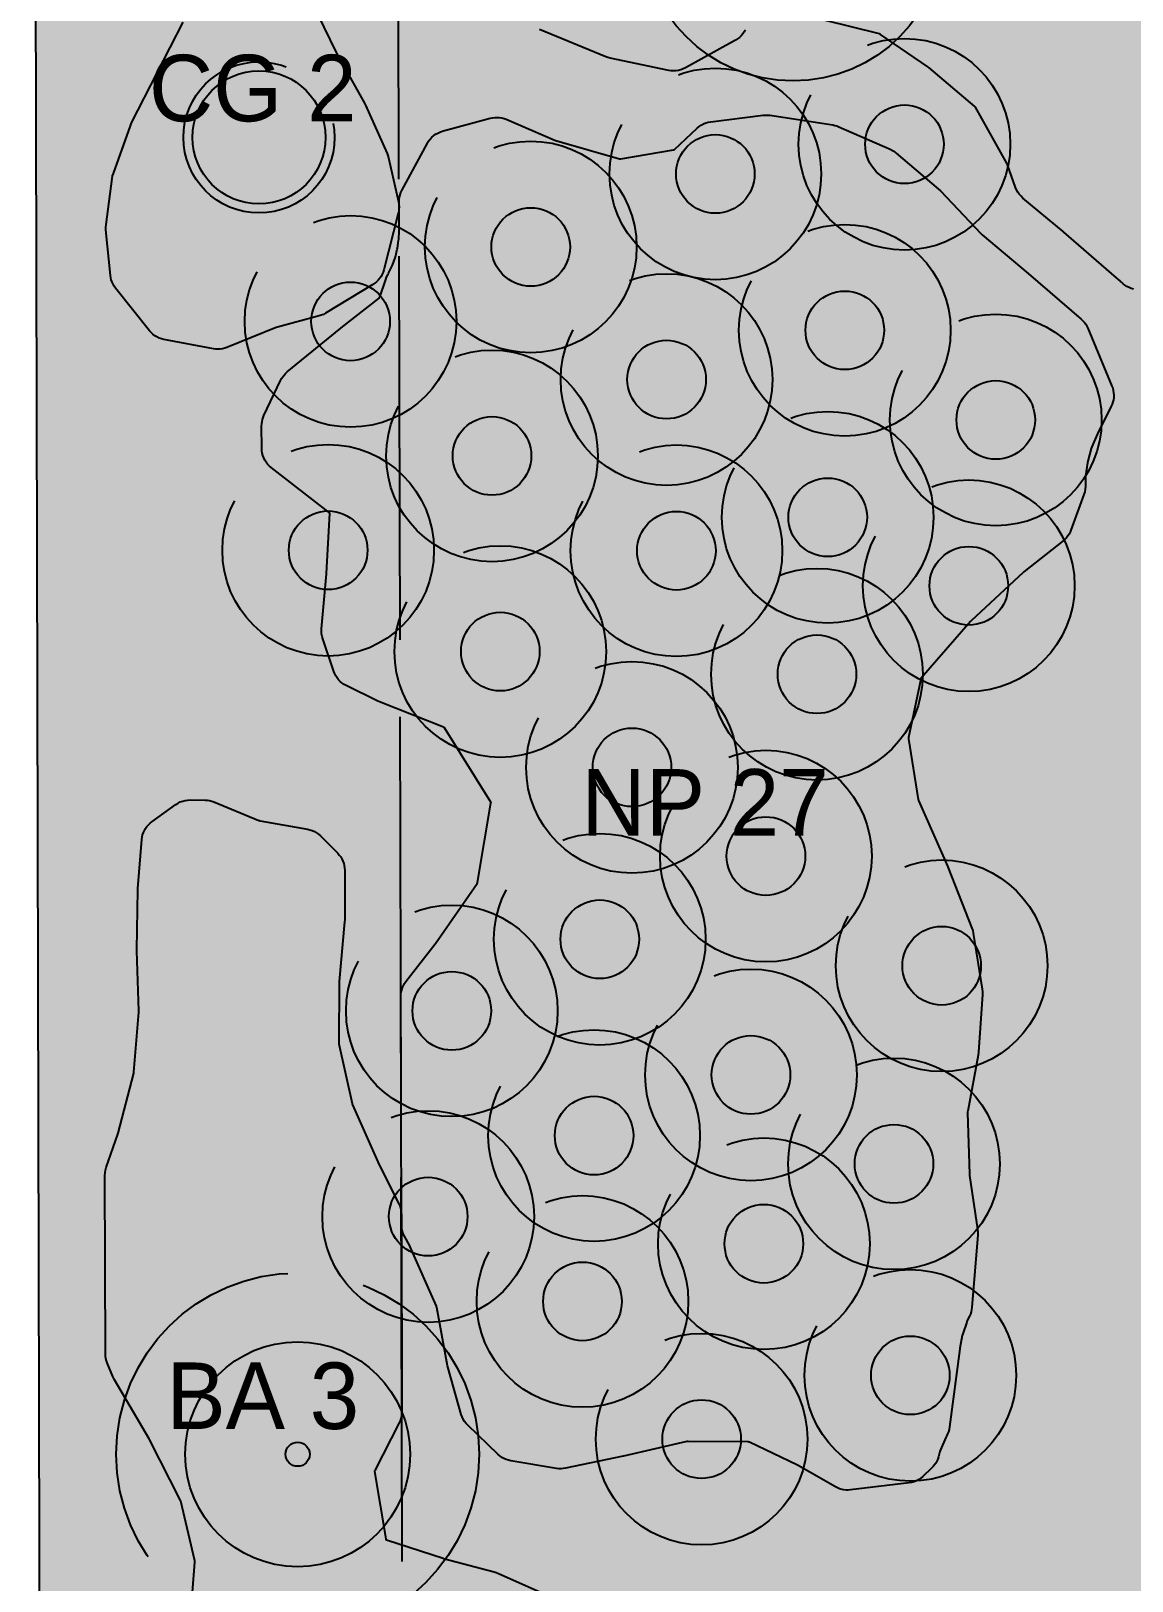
# Model space of a CAD drawing. Header units: metres. Extents: x 1 to 213, y 1 to 147.
# Drawn here: x 51.86 to 55.5, y 27.21 to 32.34 of the extents above; entities that cross this region are included whole.
import ezdxf
from ezdxf.enums import TextEntityAlignment as Align

# ---------------------------------------------------------------- set-up
doc = ezdxf.new("R2010")
doc.units = ezdxf.units.M
doc.linetypes.add('DASHED', pattern=[1.524, 1.27, -0.254])
for name, color, linetype in [('PJ-ARBUSTOS', 82, 'Continuous'), ('PJ-COPA-ADULTA', 8, 'DASHED'), ('PJ-CUBRESUELOS', 150, 'Continuous'), ('PJ-ETIQUETAS', 7, 'Continuous'), ('PJ-GRAVILLA', 42, 'Continuous'), ('PJ-HERBACEAS', 212, 'Continuous'), ('PJ-LIMITE-JARDIN', 7, 'Continuous'), ('PJ-MASAS', 92, 'Continuous'), ('PJ-MASAS-RELLENO', 92, 'Continuous'), ('PJ-RIEGO-SECTORES', 5, 'Continuous'), ('PJ-VISIBILIDAD', 1, 'DASHED')]:
    doc.layers.add(name, color=color, linetype=linetype)

# ---------------------------------------------------------------- blocks, each defined once
blk = doc.blocks.new('PJ_NP')
blk.add_circle((0, 0), 0.13)
at = {"flags": 1}
for tag, p, height in [('CODIGO', (0.15, 0.15), 0.2), ('ESPECIE', (0.15, -0.1), 0.15), ('ZONA', (0.15, -0.3), 0.15)]:
    blk.add_attdef(tag, p, '', height=height, dxfattribs=at)
blk = doc.blocks.new('PJ_BA')
for radius in [0.372, 0.04]:
    blk.add_circle((0, 0), radius)
at = {"flags": 1}
for tag, p, height in [('CODIGO', (0.15, 0.15), 0.2), ('ESPECIE', (0.15, -0.1), 0.15), ('ZONA', (0.15, -0.3), 0.15)]:
    blk.add_attdef(tag, p, '', height=height, dxfattribs=at)
blk = doc.blocks.new('PJ_CG')
blk.add_circle((0, 0), 0.22)
at = {"flags": 1}
for tag, p, height in [('CODIGO', (0.15, 0.15), 0.2), ('ESPECIE', (0.15, -0.1), 0.15), ('ZONA', (0.15, -0.3), 0.15)]:
    blk.add_attdef(tag, p, '', height=height, dxfattribs=at)

msp = doc.modelspace()

# ---------------------------------------------------------------- hatches: boundary and pattern name
at = {"layer": 'PJ-GRAVILLA'}
h = msp.add_hatch(dxfattribs=at)
h.set_pattern_fill('GRAVEL', scale=0.03)
h.paths.add_polyline_path([(52.0788, 40.2607), (63.1031, 40.2166), (63.1913, 39.8639), (60.2368, 32.0146), (59.8399, 31.2208), (59.3989, 29.8097), (57.7673, 26.4142), (56.4444, 24.4739), (55.2097, 23.0187), (53.0489, 21.0344), (51.9024, 20.2406), (51.8583, 39.1142), (52.0347, 39.5111), (52.0788, 40.2607)])
at = {"layer": 'PJ-MASAS-RELLENO'}
for points in [[(52.9032, 33.8664), (52.9021, 33.868), (52.7979, 34.0134), (52.7936, 34.0201), (52.79, 34.0272), (52.7871, 34.0346), (52.7849, 34.0423), (52.7835, 34.0502), (52.783, 34.0581), (52.7832, 34.0661), (52.7842, 34.074), (52.7859, 34.0818), (52.7885, 34.0894), (52.7918, 34.0966), (52.7958, 34.1035), (52.8005, 34.11), (52.8057, 34.116), (52.9421, 34.2554), (52.9435, 34.257), (52.9448, 34.2588), (52.9884, 34.3289), (52.9893, 34.3306), (52.9899, 34.3324), (53.0134, 34.4179), (53.0156, 34.4248), (53.0184, 34.4314), (53.0218, 34.4378), (53.0258, 34.4438), (53.1758, 34.6506), (53.1769, 34.6523), (53.1774, 34.6543), (53.2305, 34.89), (53.2309, 34.8924), (53.231, 34.8948), (53.2271, 35.1003), (53.2272, 35.1062), (53.2379, 35.3036), (53.238, 35.3067), (53.2331, 35.5053), (53.233, 35.5069), (53.2326, 35.5086), (53.1762, 35.7066), (53.1755, 35.7086), (53.1746, 35.7105), (53.0752, 35.8961), (53.0719, 35.9031), (53.0692, 35.9105), (53.0673, 35.9181), (53.0661, 35.9258), (53.0657, 35.9336), (53.0646, 36.4377), (53.065, 36.4458), (53.0662, 36.4538), (53.0682, 36.4616), (53.071, 36.4692), (53.0745, 36.4765), (53.0788, 36.4834), (53.0837, 36.4898), (53.0892, 36.4957), (53.0954, 36.5009), (53.102, 36.5056), (53.1091, 36.5095), (53.3494, 36.6286), (53.3567, 36.6317), (53.3643, 36.6342), (53.3721, 36.6358), (53.38, 36.6367), (53.388, 36.6368), (53.3959, 36.6361), (53.4038, 36.6346), (53.4114, 36.6323), (53.6497, 36.5485), (53.6576, 36.5452), (53.665, 36.5412), (53.672, 36.5363), (53.6785, 36.5308), (53.6843, 36.5246), (53.8347, 36.3466), (53.8377, 36.3434), (54.005, 36.1845), (54.0067, 36.1831), (54.0086, 36.1821), (54.1924, 36.0971), (54.194, 36.0964), (54.1957, 36.0962), (54.3944, 36.0788), (54.3993, 36.0787), (54.6011, 36.086), (54.6097, 36.0859), (54.801, 36.0723), (54.8089, 36.0713), (54.8167, 36.0696), (55.0006, 36.0185), (55.0067, 36.0165), (55.1934, 35.948), (55.1962, 35.9471), (55.3383, 35.9064), (55.3479, 35.9031), (55.4903, 35.842), (55.4977, 35.8384), (55.5046, 35.8341), (55.5111, 35.829), (55.517, 35.8234), (55.6132, 35.7213), (55.6183, 35.7153), (55.6227, 35.7089), (55.6265, 35.7021), (55.6297, 35.695), (55.6321, 35.6876), (55.6338, 35.68), (55.6347, 35.6722), (55.6349, 35.6644), (55.6343, 35.6566), (55.633, 35.6489), (55.6309, 35.6414), (55.6282, 35.6341), (55.6247, 35.6272), (55.6203, 35.6194), (55.6193, 35.6175), (55.6163, 35.6114), (55.6158, 35.6105), (55.6123, 35.6029), (55.6119, 35.6019), (55.5388, 35.4329), (55.5384, 35.432), (55.5357, 35.4252), (55.5353, 35.4243), (55.5332, 35.4187), (55.5326, 35.417), (55.528, 35.403), (55.5275, 35.4012), (55.526, 35.3959), (55.5256, 35.3941), (55.5223, 35.3797), (55.5219, 35.3779), (55.521, 35.3725), (55.5207, 35.3707), (55.5187, 35.356), (55.5185, 35.3542), (55.518, 35.3482), (55.518, 35.3473), (55.5175, 35.34), (55.5175, 35.339), (55.5096, 35.1391), (55.5096, 35.1377), (55.5095, 35.1266), (55.5095, 35.1252), (55.5098, 35.1155), (55.5099, 35.1142), (55.5106, 35.1031), (55.5107, 35.1017), (55.5238, 34.9706), (55.5242, 34.963), (55.5238, 34.9554), (55.5228, 34.9479), (55.521, 34.9405), (55.5186, 34.9333), (55.5155, 34.9264), (55.5117, 34.9198), (55.5073, 34.9136), (55.5024, 34.9078), (55.4969, 34.9026), (55.491, 34.8978), (55.4303, 34.854), (55.4221, 34.8488), (55.2122, 34.7331), (55.2085, 34.7308), (55.0233, 34.6006), (55.0218, 34.5994), (55.0205, 34.598), (54.8949, 34.4388), (54.8938, 34.4373), (54.893, 34.4356), (54.818, 34.2513), (54.817, 34.2487), (54.7642, 34.089), (54.7614, 34.0816), (54.7578, 34.0746), (54.7536, 34.0679), (54.7487, 34.0617), (54.7452, 34.0576), (54.7441, 34.0562), (54.7351, 34.045), (54.734, 34.0435), (54.7309, 34.0391), (54.7298, 34.0377), (54.722, 34.0256), (54.721, 34.0241), (54.718, 34.019), (54.7176, 34.0183), (54.7141, 34.012), (54.7136, 34.0112), (54.6299, 33.854), (54.6294, 33.8529), (54.6252, 33.8446), (54.6247, 33.8435), (54.6215, 33.8366), (54.6206, 33.8344), (54.6135, 33.8162), (54.6105, 33.8093), (54.6068, 33.8028), (54.6025, 33.7966), (54.539, 33.7136), (54.5373, 33.7116), (54.4082, 33.5538), (54.4069, 33.552), (54.4058, 33.5502), (54.3163, 33.3738), (54.3155, 33.3721), (54.3153, 33.3703), (54.2942, 33.1597), (54.2941, 33.158), (54.2942, 33.1564), (54.3007, 33.1149), (54.3015, 33.1069), (54.3016, 33.0989), (54.3008, 33.0908), (54.2992, 33.0829), (54.2968, 33.0752), (54.2937, 33.0678), (54.2899, 33.0608), (54.2179, 32.9434), (54.2174, 32.9427), (54.2138, 32.9365), (54.2133, 32.9357), (54.2105, 32.9306), (54.2097, 32.929), (54.2033, 32.9162), (54.2026, 32.9145), (54.2004, 32.9096), (54.1997, 32.908), (54.1945, 32.8946), (54.1939, 32.8929), (54.1922, 32.8878), (54.1916, 32.8861), (54.1876, 32.8724), (54.1872, 32.8706), (54.1858, 32.865), (54.1856, 32.8641), (54.1841, 32.8571), (54.1839, 32.8562), (54.1479, 32.6709), (54.1477, 32.6698), (54.1464, 32.6617), (54.1462, 32.6607), (54.1453, 32.654), (54.145, 32.652), (54.1436, 32.6355), (54.1434, 32.6334), (54.1432, 32.6272), (54.1432, 32.6252), (54.1434, 32.6086), (54.1435, 32.6066), (54.1439, 32.6004), (54.1441, 32.5983), (54.1461, 32.5819), (54.1464, 32.5799), (54.1474, 32.5737), (54.1478, 32.5717), (54.1515, 32.5556), (54.152, 32.5536), (54.1536, 32.5476), (54.1543, 32.5456), (54.1595, 32.53), (54.1602, 32.528), (54.1625, 32.5223), (54.1633, 32.5204), (54.1702, 32.5053), (54.1711, 32.5035), (54.1742, 32.4975), (54.1747, 32.4966), (54.1787, 32.4894), (54.1792, 32.4885), (54.2183, 32.422), (54.222, 32.415), (54.225, 32.4076), (54.2272, 32.3999), (54.2287, 32.392), (54.2293, 32.3841), (54.2292, 32.3761), (54.2283, 32.3682), (54.2266, 32.3604), (54.2241, 32.3528), (54.2209, 32.3455), (54.2169, 32.3386), (54.2123, 32.3321), (54.2071, 32.326), (54.2013, 32.3206), (54.195, 32.3157), (54.1882, 32.3115), (54.023, 32.2199), (54.0157, 32.2163), (54.008, 32.2135), (54.0002, 32.2115), (53.9921, 32.2102), (53.984, 32.2099), (53.9758, 32.2103), (53.9678, 32.2116), (53.7734, 32.2523), (53.7662, 32.2541), (53.7593, 32.2566), (53.5406, 32.3469), (53.5342, 32.3499), (53.5281, 32.3534), (53.5223, 32.3575), (53.5169, 32.3621), (53.3706, 32.4971), (53.3652, 32.5026), (53.3603, 32.5085), (53.3561, 32.5149), (53.2734, 32.6537), (53.2703, 32.6593), (53.2677, 32.6652), (53.1945, 32.8503), (53.1938, 32.8519), (53.1926, 32.8533), (53.0454, 33.0155), (53.0432, 33.0178), (52.9327, 33.1212), (52.927, 33.1272), (52.9218, 33.1338), (52.9174, 33.1408), (52.9138, 33.1483), (52.9109, 33.1562), (52.9089, 33.1643), (52.9077, 33.1725), (52.8986, 33.2762), (52.8983, 33.2848), (52.8989, 33.2934), (52.9004, 33.3018), (52.9029, 33.3101), (52.9567, 33.4614), (52.9572, 33.463), (52.9574, 33.4647), (52.9742, 33.6627), (52.9742, 33.6648), (52.9736, 33.6668), (52.9039, 33.8647), (52.9032, 33.8664)], [(54.3341, 32.5802), (54.3303, 32.5875), (54.3272, 32.5952), (54.325, 32.6032), (54.3236, 32.6113), (54.3231, 32.6196), (54.3234, 32.6278), (54.3245, 32.636), (54.3607, 32.8223), (54.3624, 32.8293), (54.3647, 32.8361), (54.3676, 32.8426), (54.371, 32.8489), (54.4689, 33.0084), (54.4714, 33.0122), (54.5864, 33.1778), (54.5873, 33.1791), (54.588, 33.1804), (54.6758, 33.3597), (54.6765, 33.3613), (54.6771, 33.3631), (54.7318, 33.5599), (54.7319, 33.5605), (54.7817, 33.7515), (54.7846, 33.7604), (54.7885, 33.7689), (54.8727, 33.927), (54.8764, 33.9332), (54.8806, 33.939), (54.8853, 33.9445), (54.8905, 33.9495), (55.038, 34.0792), (55.045, 34.0847), (55.0527, 34.0894), (55.2637, 34.204), (55.2639, 34.2041), (55.4822, 34.3219), (55.4836, 34.3227), (55.4849, 34.3238), (55.6429, 34.4689), (55.6442, 34.4702), (55.6449, 34.4719), (55.7145, 34.6597), (55.7151, 34.6614), (55.7151, 34.6632), (55.7129, 34.8866), (55.7127, 34.8902), (55.6898, 35.1202), (55.6894, 35.1313), (55.6973, 35.3324), (55.698, 35.3398), (55.6993, 35.347), (55.7012, 35.3541), (55.7038, 35.361), (55.7773, 35.531), (55.781, 35.5385), (55.7855, 35.5456), (55.7907, 35.5522), (55.7966, 35.5582), (55.8031, 35.5635), (55.8101, 35.5681), (55.9735, 35.6647), (55.9804, 35.6683), (55.9876, 35.6712), (55.9951, 35.6735), (56.0028, 35.675), (56.0106, 35.6757), (56.2156, 35.6849), (56.22, 35.685), (56.4222, 35.683), (56.4239, 35.683), (56.4255, 35.6832), (56.6346, 35.7154), (56.6379, 35.7158), (56.7907, 35.7329), (56.7988, 35.7333), (56.8068, 35.733), (56.8148, 35.7319), (56.8227, 35.7299), (56.8303, 35.7272), (56.8375, 35.7238), (56.8444, 35.7196), (56.8509, 35.7147), (56.8568, 35.7093), (56.9706, 35.5928), (56.9716, 35.5919), (56.9794, 35.5844), (56.9803, 35.5835), (56.9873, 35.5773), (56.9883, 35.5764), (56.9966, 35.5695), (56.9976, 35.5687), (57.1615, 35.4408), (57.1623, 35.4402), (57.1688, 35.4354), (57.1696, 35.4348), (57.175, 35.431), (57.1767, 35.4299), (57.1903, 35.4213), (57.1921, 35.4202), (57.1974, 35.4173), (57.1992, 35.4163), (57.2136, 35.4092), (57.2155, 35.4083), (57.2215, 35.4057), (57.2224, 35.4053), (57.2299, 35.4023), (57.2309, 35.4019), (57.3995, 35.3386), (57.4003, 35.3382), (57.4071, 35.3359), (57.4079, 35.3356), (57.4135, 35.3338), (57.4152, 35.3333), (57.429, 35.3295), (57.4307, 35.329), (57.4354, 35.3279), (57.4431, 35.3258), (57.4506, 35.3228), (57.4577, 35.3191), (57.4645, 35.3148), (57.4707, 35.3098), (57.4764, 35.3041), (57.5716, 35.2007), (57.5734, 35.199), (57.5753, 35.1975), (57.7559, 35.0786), (57.7575, 35.0777), (57.7592, 35.0774), (57.957, 35.0507), (57.9588, 35.0506), (57.9606, 35.0509), (58.1489, 35.0967), (58.1591, 35.0985), (58.2936, 35.1132), (58.3016, 35.1136), (58.3096, 35.1133), (58.3175, 35.1122), (58.3252, 35.1103), (58.3328, 35.1076), (58.34, 35.1042), (58.3468, 35.1001), (58.3532, 35.0953), (58.4503, 35.0153), (58.4561, 35.01), (58.4614, 35.0041), (58.466, 34.9978), (58.47, 34.9911), (58.4734, 34.984), (58.476, 34.9766), (58.4779, 34.969), (58.479, 34.9612), (58.4929, 34.8166), (58.4933, 34.8085), (58.4928, 34.8005), (58.4915, 34.7925), (58.4895, 34.7847), (58.4867, 34.7771), (58.4148, 34.6112), (58.4146, 34.6108), (58.3366, 34.4256), (58.3348, 34.4203), (58.28, 34.2138), (58.2796, 34.212), (58.2608, 34.1257), (58.2588, 34.1184), (58.2562, 34.1113), (58.2529, 34.1046), (58.249, 34.0981), (58.2446, 34.0921), (58.0787, 33.8891), (58.0738, 33.8837), (58.0684, 33.8787), (58.0626, 33.8742), (58.0421, 33.8599), (58.038, 33.8566), (58.0115, 33.8324), (58.0097, 33.8306), (57.8183, 33.6312), (57.8127, 33.6259), (57.8067, 33.6212), (57.8003, 33.6171), (57.7935, 33.6137), (57.786, 33.6103), (57.7814, 33.6078), (57.7492, 33.5878), (57.7449, 33.5848), (57.7145, 33.5599), (57.7126, 33.5582), (57.7052, 33.5513), (57.6993, 33.5463), (57.6929, 33.5419), (57.6862, 33.5381), (57.6791, 33.535), (57.6718, 33.5326), (57.6642, 33.5309), (57.6565, 33.5299), (57.5272, 33.5202), (57.5212, 33.52), (57.2688, 33.5202), (57.2667, 33.5201), (57.2646, 33.5195), (57.0502, 33.4481), (57.0484, 33.4474), (57.0467, 33.4463), (56.9049, 33.345), (56.9032, 33.3436), (56.9018, 33.3419), (56.7694, 33.1553), (56.7679, 33.153), (56.6696, 32.9918), (56.665, 32.985), (56.6597, 32.9788), (56.5195, 32.8292), (56.5132, 32.8231), (56.3659, 32.697), (56.3634, 32.695), (56.2003, 32.5665), (56.1988, 32.5652), (56.1976, 32.5636), (56.0832, 32.3976), (56.0822, 32.396), (56.0815, 32.3943), (56.0138, 32.1885), (56.0133, 32.1865), (56.013, 32.1845), (56.0001, 32.0683), (55.9989, 32.0607), (55.997, 32.0534), (55.9944, 32.0462), (55.9911, 32.0394), (55.9872, 32.0328), (55.9827, 32.0267), (55.797, 31.7975), (55.7954, 31.7955), (55.7664, 31.7544), (55.7637, 31.75), (55.7409, 31.7067), (55.7388, 31.7019), (55.7258, 31.6669), (55.7222, 31.6586), (55.7177, 31.6508), (55.636, 31.526), (55.6312, 31.5194), (55.6258, 31.5134), (55.6198, 31.5079), (55.6132, 31.5031), (55.6062, 31.4989), (55.5988, 31.4955), (55.5911, 31.4929), (55.5832, 31.4911), (55.5751, 31.4901), (55.5282, 31.4865), (55.5204, 31.4863), (55.5126, 31.4869), (55.5049, 31.4882), (55.4974, 31.4903), (55.4901, 31.4931), (55.4831, 31.4965), (55.4765, 31.5007), (55.4703, 31.5054), (55.4647, 31.5108), (55.4618, 31.5137), (55.4605, 31.515), (55.4561, 31.5192), (55.4554, 31.5198), (55.4499, 31.5248), (55.4492, 31.5254), (55.2744, 31.6759), (55.2735, 31.6766), (55.2727, 31.6773), (55.2718, 31.6781), (55.139, 31.7893), (55.1328, 31.7951), (55.1272, 31.8016), (55.1223, 31.8085), (55.1183, 31.816), (55.115, 31.8238), (55.0882, 31.8991), (55.0876, 31.9007), (55.0868, 31.9022), (54.9819, 32.0895), (54.981, 32.091), (54.9797, 32.0922), (54.828, 32.2212), (54.8246, 32.2238), (54.6677, 32.3306), (54.6662, 32.3315), (54.6645, 32.332), (54.4813, 32.3775), (54.4737, 32.3798), (54.4663, 32.3828), (54.4593, 32.3866), (54.4527, 32.391), (54.4466, 32.3961), (54.441, 32.4017), (54.4359, 32.4079), (54.4316, 32.4146), (54.3341, 32.5802)], [(52.3796, 32.9362), (52.3877, 32.9377), (52.3959, 32.9384), (52.4041, 32.9382), (52.4123, 32.9372), (52.4203, 32.9353), (52.4281, 32.9327), (52.4355, 32.9292), (52.4426, 32.925), (52.4492, 32.9201), (52.5444, 32.8413), (52.5507, 32.8356), (52.6827, 32.7003), (52.6886, 32.6936), (52.6937, 32.6862), (52.7228, 32.6387), (52.7263, 32.6322), (52.7359, 32.6128), (52.7389, 32.6059), (52.7412, 32.5986), (52.7843, 32.4414), (52.7849, 32.4396), (52.7856, 32.4379), (52.8678, 32.2706), (52.8688, 32.2687), (52.9612, 32.1027), (52.9643, 32.0965), (53.0358, 31.9371), (53.0387, 31.9296), (53.0409, 31.9219), (53.0735, 31.7771), (53.075, 31.7685), (53.0755, 31.7597), (53.0755, 31.7588), (53.0752, 31.752), (53.0744, 31.7453), (53.073, 31.7387), (53.0249, 31.5516), (53.0226, 31.5442), (53.0196, 31.537), (53.016, 31.5302), (53.0117, 31.5238), (53.0068, 31.5178), (53.0013, 31.5123), (52.9953, 31.5074), (52.9889, 31.503), (52.8319, 31.408), (52.8253, 31.4044), (52.8184, 31.4014), (52.8112, 31.3992), (52.674, 31.3624), (52.6694, 31.3608), (52.5063, 31.2953), (52.4991, 31.2928), (52.4918, 31.291), (52.4843, 31.2899), (52.4767, 31.2895), (52.4692, 31.2898), (52.4617, 31.2909), (52.2979, 31.3216), (52.2899, 31.3235), (52.2823, 31.3262), (52.2749, 31.3297), (52.2679, 31.3339), (52.2614, 31.3388), (52.2554, 31.3443), (52.25, 31.3504), (52.138, 31.4912), (52.1335, 31.4975), (52.1296, 31.5041), (52.1264, 31.511), (52.1239, 31.5183), (52.122, 31.5257), (52.1209, 31.5333), (52.1063, 31.6836), (52.1059, 31.6927), (52.1066, 31.7018), (52.1268, 31.8545), (52.1284, 31.8628), (52.1308, 31.8709), (52.1871, 32.0283), (52.1912, 32.0378), (52.276, 32.2035), (52.362, 32.3713), (52.3643, 32.3767), (52.4204, 32.5423), (52.421, 32.5441), (52.4194, 32.5453), (52.2122, 32.6819), (52.206, 32.6864), (52.2003, 32.6914), (52.1951, 32.697), (52.1905, 32.7031), (52.1864, 32.7095), (52.183, 32.7163), (52.1803, 32.7234), (52.1782, 32.7307), (52.1769, 32.7382), (52.1762, 32.7458), (52.1763, 32.7534), (52.1771, 32.761), (52.1787, 32.7685), (52.1809, 32.7757), (52.1838, 32.7828), (52.224, 32.8682), (52.2278, 32.8752), (52.2322, 32.8818), (52.2373, 32.888), (52.2429, 32.8936), (52.2491, 32.8986), (52.2557, 32.903), (52.2628, 32.9067), (52.2702, 32.9097), (52.2778, 32.9119), (52.3796, 32.9362)], [(52.8462, 30.7475), (52.8448, 30.7487), (52.6523, 30.8981), (52.6462, 30.9034), (52.6406, 30.9093), (52.6357, 30.9156), (52.6314, 30.9225), (52.6279, 30.9297), (52.6251, 30.9373), (52.623, 30.9451), (52.6218, 30.9531), (52.6214, 30.9611), (52.6212, 31.0356), (52.6215, 31.0427), (52.6224, 31.0497), (52.6239, 31.0566), (52.6261, 31.0634), (52.6288, 31.0699), (52.6837, 31.186), (52.687, 31.1923), (52.6909, 31.1983), (52.6953, 31.2039), (52.7001, 31.2091), (52.7055, 31.2139), (52.8835, 31.359), (52.8846, 31.3598), (53.0101, 31.4585), (53.0115, 31.4598), (53.0122, 31.4616), (53.0314, 31.5197), (53.0346, 31.5279), (53.0387, 31.5357), (53.0395, 31.5369), (53.0413, 31.5403), (53.0522, 31.5634), (53.0537, 31.5671), (53.0623, 31.5912), (53.0634, 31.5949), (53.0696, 31.6197), (53.0703, 31.6236), (53.074, 31.6489), (53.0744, 31.6528), (53.0756, 31.6793), (53.0757, 31.6813), (53.0755, 31.7762), (53.0758, 31.7841), (53.077, 31.792), (53.0789, 31.7997), (53.0816, 31.8071), (53.085, 31.8143), (53.1693, 31.9708), (53.1735, 31.9778), (53.1783, 31.9842), (53.1838, 31.9902), (53.1899, 31.9955), (53.1965, 32.0003), (53.2036, 32.0043), (53.211, 32.0076), (53.2187, 32.0101), (53.3775, 32.0534), (53.385, 32.0551), (53.3926, 32.056), (53.4003, 32.0562), (53.4079, 32.0557), (53.4155, 32.0544), (53.4229, 32.0524), (53.4301, 32.0498), (53.5929, 31.9799), (53.5977, 31.9782), (53.8053, 31.9194), (53.807, 31.919), (53.8088, 31.9192), (53.9833, 31.9486), (53.9852, 31.949), (53.9867, 31.9502), (54.0621, 32.0207), (54.0685, 32.026), (54.0754, 32.0307), (54.0827, 32.0346), (54.0905, 32.0378), (54.0985, 32.0401), (54.1067, 32.0415), (54.28, 32.0634), (54.2874, 32.064), (54.2949, 32.0639), (54.3023, 32.0631), (54.5104, 32.031), (54.5172, 32.0296), (54.5239, 32.0277), (54.5304, 32.0252), (54.7003, 31.9506), (54.7073, 31.9471), (54.7139, 31.943), (54.7201, 31.9382), (54.8602, 31.8185), (54.8663, 31.8127), (55.0006, 31.6708), (55.004, 31.6676), (55.1561, 31.5402), (55.1569, 31.5395), (55.3321, 31.3887), (55.3376, 31.3836), (55.3425, 31.378), (55.3468, 31.3719), (55.3506, 31.3655), (55.3538, 31.3588), (55.4336, 31.1673), (55.4362, 31.1601), (55.4381, 31.1527), (55.4393, 31.1451), (55.4398, 31.1375), (55.4395, 31.1299), (55.4385, 31.1223), (55.4368, 31.1148), (55.4344, 31.1076), (55.4313, 31.1006), (55.3854, 31.0094), (55.3843, 31.007), (55.3669, 30.9658), (55.3652, 30.9608), (55.3536, 30.9189), (55.3525, 30.9138), (55.3465, 30.8708), (55.3462, 30.8656), (55.3459, 30.8357), (55.3453, 30.8266), (55.3437, 30.8176), (55.3411, 30.8088), (55.2979, 30.6909), (55.2951, 30.6841), (55.2916, 30.6775), (55.2876, 30.6714), (55.283, 30.6656), (55.2778, 30.6603), (55.2722, 30.6555), (55.1423, 30.5533), (55.1397, 30.5511), (54.9691, 30.3914), (54.9663, 30.3885), (54.8029, 30.2011), (54.8016, 30.1995), (54.8011, 30.1976), (54.7612, 30.0043), (54.7609, 30.0025), (54.7611, 30.0008), (54.793, 29.7996), (54.7933, 29.7979), (54.794, 29.7963), (54.8909, 29.577), (54.8922, 29.5739), (54.9706, 29.3743), (54.9733, 29.366), (54.9751, 29.3574), (55.0042, 29.172), (55.0051, 29.1632), (55.005, 29.1543), (54.9924, 28.9638), (54.9912, 28.9544), (54.9564, 28.7682), (54.9561, 28.7661), (54.956, 28.764), (54.962, 28.5608), (54.9624, 28.556), (54.9893, 28.378), (54.9902, 28.3688), (54.99, 28.3596), (54.9705, 28.1196), (54.9696, 28.1122), (54.9679, 28.1048), (54.9656, 28.0977), (54.9626, 28.0908), (54.9552, 28.0758), (54.9532, 28.0709), (54.94, 28.0319), (54.9387, 28.0268), (54.9305, 27.9852), (54.93, 27.9826), (54.8964, 27.724), (54.8949, 27.7161), (54.8927, 27.7084), (54.8897, 27.7009), (54.887, 27.6956), (54.8839, 27.6895), (54.8664, 27.6481), (54.8647, 27.6432), (54.8596, 27.6248), (54.8573, 27.6178), (54.8544, 27.6111), (54.8509, 27.6047), (54.8469, 27.5986), (54.8423, 27.593), (54.8372, 27.5877), (54.8079, 27.5602), (54.8014, 27.5547), (54.7944, 27.55), (54.787, 27.546), (54.7791, 27.5428), (54.771, 27.5405), (54.7627, 27.5391), (54.5689, 27.5157), (54.5616, 27.5151), (54.5543, 27.5152), (54.5471, 27.516), (54.5399, 27.5175), (54.5329, 27.5196), (54.5261, 27.5223), (54.5196, 27.5256), (54.3939, 27.5975), (54.3913, 27.5989), (54.2348, 27.6733), (54.2328, 27.6742), (54.2307, 27.6743), (54.032, 27.6759), (54.0297, 27.6758), (54.0274, 27.6754), (53.8182, 27.6279), (53.817, 27.6277), (53.6262, 27.5874), (53.6189, 27.5862), (53.6114, 27.5857), (53.604, 27.5859), (53.5965, 27.5868), (53.4454, 27.6121), (53.4376, 27.6138), (53.43, 27.6162), (53.4227, 27.6195), (53.4157, 27.6234), (53.4092, 27.628), (53.4031, 27.6333), (53.303, 27.7296), (53.2973, 27.7357), (53.2922, 27.7425), (53.2878, 27.7497), (53.2843, 27.7574), (53.2815, 27.7654), (53.2381, 27.9187), (53.2364, 27.9259), (53.2006, 28.1192), (53.2, 28.1215), (53.1992, 28.1236), (53.1127, 28.3199), (53.1111, 28.3231), (53.0933, 28.3554), (53.0898, 28.3626), (53.087, 28.3701), (53.085, 28.3779), (53.0838, 28.3858), (53.0834, 28.3938), (53.0816, 29.1482), (53.0819, 29.1557), (53.083, 29.1632), (53.0847, 29.1705), (53.0871, 29.1776), (53.0902, 29.1845), (53.0939, 29.1911), (53.0983, 29.1972), (53.1947, 29.3222), (53.1958, 29.3238), (53.3342, 29.5221), (53.3352, 29.5236), (53.3355, 29.5253), (53.3796, 29.7872), (53.3798, 29.7892), (53.3788, 29.791), (53.2259, 30.0364), (53.2247, 30.0381), (53.2228, 30.039), (53.0108, 30.1229), (53.005, 30.1254), (52.9005, 30.1767), (52.8936, 30.1805), (52.8872, 30.185), (52.8812, 30.19), (52.8757, 30.1957), (52.8708, 30.2018), (52.8665, 30.2084), (52.8629, 30.2154), (52.8601, 30.2227), (52.8231, 30.3309), (52.8209, 30.3389), (52.8194, 30.3472), (52.8189, 30.3555), (52.8192, 30.3639), (52.8356, 30.5465), (52.8357, 30.548), (52.8462, 30.7456), (52.8462, 30.7475)], [(52.4007, 27.2791), (52.4004, 27.2812), (52.3537, 27.4789), (52.3531, 27.4812), (52.3521, 27.4834), (52.2502, 27.6822), (52.2491, 27.6843), (52.134, 27.8803), (52.129, 27.8905), (52.1103, 27.9359), (52.1078, 27.9432), (52.1059, 27.9507), (52.1047, 27.9584), (52.1044, 27.9661), (52.103, 28.5558), (52.1034, 28.5646), (52.1049, 28.5733), (52.1073, 28.5819), (52.1452, 28.6928), (52.1461, 28.6956), (52.198, 28.8949), (52.1983, 28.8965), (52.1985, 28.8982), (52.2149, 29.0965), (52.2151, 29.1011), (52.2087, 29.2991), (52.2087, 29.3029), (52.2116, 29.5006), (52.2119, 29.5058), (52.2249, 29.6677), (52.2259, 29.6754), (52.2276, 29.6829), (52.23, 29.6902), (52.2332, 29.6973), (52.237, 29.704), (52.2414, 29.7103), (52.2464, 29.7162), (52.252, 29.7215), (52.258, 29.7263), (52.3375, 29.7833), (52.3446, 29.7879), (52.3522, 29.7917), (52.3602, 29.7946), (52.3684, 29.7967), (52.3768, 29.7979), (52.3852, 29.7983), (52.4342, 29.7976), (52.4417, 29.7971), (52.4491, 29.796), (52.4563, 29.7942), (52.4634, 29.7916), (52.6123, 29.7307), (52.6143, 29.7301), (52.6164, 29.7296), (52.773, 29.7016), (52.7809, 29.6998), (52.7887, 29.6972), (52.7961, 29.6937), (52.8031, 29.6896), (52.8097, 29.6847), (52.8157, 29.6792), (52.8728, 29.6217), (52.8781, 29.6159), (52.8827, 29.6096), (52.8867, 29.6029), (52.89, 29.5958), (52.8927, 29.5884), (52.8946, 29.5808), (52.8957, 29.5731), (52.8961, 29.5653), (52.8959, 29.4021), (52.8956, 29.3949), (52.8775, 29.1979), (52.8773, 29.1945), (52.8762, 28.9962), (52.8763, 28.994), (52.8767, 28.9918), (52.9204, 28.7938), (52.921, 28.7919), (52.9217, 28.79), (53.0104, 28.5907), (53.0112, 28.589), (53.0748, 28.4623), (53.0778, 28.4556), (53.0802, 28.4485), (53.0819, 28.4413), (53.0829, 28.434), (53.0833, 28.4266), (53.0848, 27.7743), (53.0845, 27.7667), (53.0834, 27.7591), (53.0816, 27.7517), (53.0791, 27.7445), (53.0759, 27.7375), (52.995, 27.5803), (52.9943, 27.5786), (52.9945, 27.5769), (53.0314, 27.3535), (53.0318, 27.3516), (53.0336, 27.3509), (53.2211, 27.29), (53.2231, 27.2894), (53.3907, 27.2444), (53.3967, 27.2425), (53.4026, 27.2402), (53.5531, 27.1731), (53.561, 27.169), (53.5685, 27.1641), (53.5753, 27.1583), (53.689, 27.0515), (53.6945, 27.0457), (53.6994, 27.0395), (53.7037, 27.0328), (53.7073, 27.0256), (53.7712, 26.8818), (53.7739, 26.8746), (53.776, 26.8672), (53.7774, 26.8596), (53.7981, 26.6995), (53.7986, 26.693), (53.8065, 26.5251), (53.8068, 26.5221), (53.8276, 26.3546), (53.8281, 26.3474), (53.8281, 26.3402), (53.8273, 26.3331), (53.8048, 26.1793), (53.8032, 26.1714), (53.8008, 26.1637), (53.7977, 26.1562), (53.7938, 26.1491), (53.7893, 26.1425), (53.7841, 26.1363), (53.7783, 26.1307), (53.7719, 26.1257), (53.6063, 26.0082), (53.6006, 26.0045), (53.5946, 26.0013), (53.5884, 25.9986), (53.4086, 25.9304), (53.4002, 25.9277), (53.3917, 25.926), (53.3829, 25.9252), (53.2068, 25.9192), (53.1983, 25.9193), (53.19, 25.9204), (53.1817, 25.9223), (52.9963, 25.9761), (52.9868, 25.9795), (52.7899, 26.0648), (52.7874, 26.0658), (52.5885, 26.136), (52.5835, 26.1374), (52.4243, 26.1711), (52.4165, 26.1732), (52.4089, 26.1761), (52.4016, 26.1797), (52.3947, 26.1841), (52.3883, 26.1891), (52.3073, 26.2598), (52.302, 26.2649), (52.2971, 26.2705), (52.2928, 26.2765), (52.2891, 26.2829), (52.2859, 26.2896), (52.2834, 26.2966), (52.2816, 26.3037), (52.2804, 26.311), (52.2633, 26.4616), (52.2628, 26.4699), (52.2632, 26.4782), (52.2811, 26.6664), (52.283, 26.6779), (52.3312, 26.8739), (52.3315, 26.8752), (52.3842, 27.0752), (52.3846, 27.0769), (52.3848, 27.0787), (52.4007, 27.2771), (52.4007, 27.2791)]]:
    msp.add_hatch(color=7, dxfattribs=at).paths.add_polyline_path(points)

# ---------------------------------------------------------------- linework, layer by layer
at = {"layer": 'PJ-COPA-ADULTA'}
for centre, radius in [((54.3784, 32.6767), 0.5), ((54.7473, 31.9671), 0.35), ((52.6124, 31.9899), 0.25), ((54.1218, 31.869), 0.35), ((53.5113, 31.6274), 0.35), ((52.9153, 31.3813), 0.35), ((54.55, 31.3518), 0.35), ((53.9606, 31.1889), 0.35), ((55.0494, 31.0552), 0.35), ((53.3831, 30.9363), 0.35), ((54.4935, 30.7332), 0.35), ((52.8412, 30.6241), 0.35), ((53.9931, 30.6226), 0.35), ((54.9602, 30.5066), 0.35), ((53.4106, 30.289), 0.35), ((54.458, 30.2141), 0.35), ((53.8461, 29.906), 0.35), ((54.2891, 29.6124), 0.35), ((53.7396, 29.3373), 0.35), ((54.8704, 29.2497), 0.35), ((53.2502, 29.1005), 0.35), ((54.2396, 28.8887), 0.35), ((53.7208, 28.6878), 0.35), ((54.7127, 28.5944), 0.35), ((53.1721, 28.42), 0.35), ((54.2823, 28.3302), 0.35), ((53.6824, 28.1393), 0.35), ((52.7402, 27.6338), 0.6), ((54.7668, 27.8947), 0.35), ((54.0765, 27.6837), 0.35)]:
    msp.add_circle(centre, radius, dxfattribs=at)
at = {"layer": 'PJ-LIMITE-JARDIN'}
msp.add_lwpolyline([(52.0788, 40.2607), (63.1031, 40.2166), (63.1913, 39.8639), (60.2368, 32.0146), (59.8399, 31.2208), (59.3989, 29.8097), (57.7673, 26.4142), (56.4444, 24.4739), (55.2097, 23.0187), (53.0489, 21.0344), (51.9024, 20.2406), (51.8583, 39.1142), (52.0347, 39.5111), (52.0788, 40.2607)], close=True, dxfattribs=at)
at = {"layer": 'PJ-MASAS'}
for points in [[(52.7856, 32.4379), (52.8678, 32.2706), (52.8688, 32.2687), (52.9612, 32.1027), (52.9643, 32.0965), (53.0358, 31.9371), (53.0387, 31.9296), (53.0409, 31.9219), (53.0735, 31.7771), (53.075, 31.7685), (53.0755, 31.7597), (53.0755, 31.7588), (53.0752, 31.752), (53.0744, 31.7453), (53.073, 31.7387), (53.0249, 31.5516), (53.0226, 31.5442), (53.0196, 31.537), (53.016, 31.5302), (53.0117, 31.5238), (53.0068, 31.5178), (53.0013, 31.5123), (52.9953, 31.5074), (52.9889, 31.503), (52.8319, 31.408), (52.8253, 31.4044), (52.8184, 31.4014), (52.8112, 31.3992), (52.674, 31.3624), (52.6694, 31.3608), (52.5063, 31.2953), (52.4991, 31.2928), (52.4918, 31.291), (52.4843, 31.2899), (52.4767, 31.2895), (52.4692, 31.2898), (52.4617, 31.2909), (52.2979, 31.3216), (52.2899, 31.3235), (52.2823, 31.3262), (52.2749, 31.3297), (52.2679, 31.3339), (52.2614, 31.3388), (52.2554, 31.3443), (52.25, 31.3504), (52.138, 31.4912), (52.1335, 31.4975), (52.1296, 31.5041), (52.1264, 31.511), (52.1239, 31.5183), (52.122, 31.5257), (52.1209, 31.5333), (52.1063, 31.6836), (52.1059, 31.6927), (52.1066, 31.7018), (52.1268, 31.8545), (52.1284, 31.8628), (52.1308, 31.8709), (52.1871, 32.0283), (52.1912, 32.0378), (52.276, 32.2035), (52.362, 32.3713)], [(55.5049, 31.4882), (55.4974, 31.4903), (55.4901, 31.4931), (55.4831, 31.4965), (55.4765, 31.5007), (55.4703, 31.5054), (55.4647, 31.5108), (55.4618, 31.5137), (55.4605, 31.515), (55.4561, 31.5192), (55.4554, 31.5198), (55.4499, 31.5248), (55.4492, 31.5254), (55.2744, 31.6759), (55.2735, 31.6766), (55.2727, 31.6773), (55.2718, 31.6781), (55.139, 31.7893), (55.1328, 31.7951), (55.1272, 31.8016), (55.1223, 31.8085), (55.1183, 31.816), (55.115, 31.8238), (55.0882, 31.8991), (55.0876, 31.9007), (55.0868, 31.9022), (54.9819, 32.0895), (54.981, 32.091), (54.9797, 32.0922), (54.828, 32.2212), (54.8246, 32.2238), (54.6677, 32.3306), (54.6662, 32.3315), (54.6645, 32.332), (54.4813, 32.3775)], [(54.2209, 32.3455), (54.2169, 32.3386), (54.2123, 32.3321), (54.2071, 32.326), (54.2013, 32.3206), (54.195, 32.3157), (54.1882, 32.3115), (54.023, 32.2199), (54.0157, 32.2163), (54.008, 32.2135), (54.0002, 32.2115), (53.9921, 32.2102), (53.984, 32.2099), (53.9758, 32.2103), (53.9678, 32.2116), (53.7734, 32.2523), (53.7662, 32.2541), (53.7593, 32.2566), (53.5406, 32.3469)], [(52.3848, 27.0787), (52.4007, 27.2771), (52.4007, 27.2791), (52.4007, 27.2791), (52.4004, 27.2812), (52.3537, 27.4789), (52.3531, 27.4812), (52.3521, 27.4834), (52.2502, 27.6822), (52.2491, 27.6843), (52.134, 27.8803), (52.129, 27.8905), (52.1103, 27.9359), (52.1078, 27.9432), (52.1059, 27.9507), (52.1047, 27.9584), (52.1044, 27.9661), (52.103, 28.5558), (52.1034, 28.5646), (52.1049, 28.5733), (52.1073, 28.5819), (52.1452, 28.6928), (52.1461, 28.6956), (52.198, 28.8949), (52.1983, 28.8965), (52.1985, 28.8982), (52.2149, 29.0965), (52.2151, 29.1011), (52.2087, 29.2991), (52.2087, 29.3029), (52.2116, 29.5006), (52.2119, 29.5058), (52.2249, 29.6677), (52.2259, 29.6754), (52.2276, 29.6829), (52.23, 29.6902), (52.2332, 29.6973), (52.237, 29.704), (52.2414, 29.7103), (52.2464, 29.7162), (52.252, 29.7215), (52.258, 29.7263), (52.3375, 29.7833), (52.3446, 29.7879), (52.3522, 29.7917), (52.3602, 29.7946), (52.3684, 29.7967), (52.3768, 29.7979), (52.3852, 29.7983), (52.4342, 29.7976), (52.4417, 29.7971), (52.4491, 29.796), (52.4563, 29.7942), (52.4634, 29.7916), (52.6123, 29.7307), (52.6143, 29.7301), (52.6164, 29.7296), (52.773, 29.7016), (52.7809, 29.6998), (52.7887, 29.6972), (52.7961, 29.6937), (52.8031, 29.6896), (52.8097, 29.6847), (52.8157, 29.6792), (52.8728, 29.6217), (52.8781, 29.6159), (52.8827, 29.6096), (52.8867, 29.6029), (52.89, 29.5958), (52.8927, 29.5884), (52.8946, 29.5808), (52.8957, 29.5731), (52.8961, 29.5653), (52.8959, 29.4021), (52.8956, 29.3949), (52.8775, 29.1979), (52.8773, 29.1945), (52.8762, 28.9962), (52.8763, 28.994), (52.8767, 28.9918), (52.9204, 28.7938), (52.921, 28.7919), (52.9217, 28.79), (53.0104, 28.5907), (53.0112, 28.589), (53.0748, 28.4623), (53.0778, 28.4556), (53.0802, 28.4485), (53.0819, 28.4413), (53.0829, 28.434), (53.0833, 28.4266), (53.0848, 27.7743), (53.0845, 27.7667), (53.0834, 27.7591), (53.0816, 27.7517), (53.0791, 27.7445), (53.0759, 27.7375), (52.995, 27.5803), (52.9943, 27.5786), (52.9945, 27.5769), (53.0314, 27.3535), (53.0318, 27.3516), (53.0336, 27.3509), (53.2211, 27.29), (53.2231, 27.2894), (53.3907, 27.2444), (53.3967, 27.2425), (53.4026, 27.2402), (53.5531, 27.1731)]]:
    msp.add_lwpolyline(points, dxfattribs=at)
msp.add_lwpolyline([(52.8462, 30.7475), (52.8448, 30.7487), (52.6523, 30.8981), (52.6462, 30.9034), (52.6406, 30.9093), (52.6357, 30.9156), (52.6314, 30.9225), (52.6279, 30.9297), (52.6251, 30.9373), (52.623, 30.9451), (52.6218, 30.9531), (52.6214, 30.9611), (52.6212, 31.0356), (52.6215, 31.0427), (52.6224, 31.0497), (52.6239, 31.0566), (52.6261, 31.0634), (52.6288, 31.0699), (52.6837, 31.186), (52.687, 31.1923), (52.6909, 31.1983), (52.6953, 31.2039), (52.7001, 31.2091), (52.7055, 31.2139), (52.8835, 31.359), (52.8846, 31.3598), (53.0101, 31.4585), (53.0115, 31.4598), (53.0122, 31.4616), (53.0314, 31.5197), (53.0346, 31.5279), (53.0387, 31.5357), (53.0395, 31.5369), (53.0413, 31.5403), (53.0522, 31.5634), (53.0537, 31.5671), (53.0623, 31.5912), (53.0634, 31.5949), (53.0696, 31.6197), (53.0703, 31.6236), (53.074, 31.6489), (53.0744, 31.6528), (53.0756, 31.6793), (53.0757, 31.6813), (53.0755, 31.7762), (53.0758, 31.7841), (53.077, 31.792), (53.0789, 31.7997), (53.0816, 31.8071), (53.085, 31.8143), (53.1693, 31.9708), (53.1735, 31.9778), (53.1783, 31.9842), (53.1838, 31.9902), (53.1899, 31.9955), (53.1965, 32.0003), (53.2036, 32.0043), (53.211, 32.0076), (53.2187, 32.0101), (53.3775, 32.0534), (53.385, 32.0551), (53.3926, 32.056), (53.4003, 32.0562), (53.4079, 32.0557), (53.4155, 32.0544), (53.4229, 32.0524), (53.4301, 32.0498), (53.5929, 31.9799), (53.5977, 31.9782), (53.8053, 31.9194), (53.807, 31.919), (53.8088, 31.9192), (53.9833, 31.9486), (53.9852, 31.949), (53.9867, 31.9502), (54.0621, 32.0207), (54.0685, 32.026), (54.0754, 32.0307), (54.0827, 32.0346), (54.0905, 32.0378), (54.0985, 32.0401), (54.1067, 32.0415), (54.28, 32.0634), (54.2874, 32.064), (54.2949, 32.0639), (54.3023, 32.0631), (54.5104, 32.031), (54.5172, 32.0296), (54.5239, 32.0277), (54.5304, 32.0252), (54.7003, 31.9506), (54.7073, 31.9471), (54.7139, 31.943), (54.7201, 31.9382), (54.8602, 31.8185), (54.8663, 31.8127), (55.0006, 31.6708), (55.004, 31.6676), (55.1561, 31.5402), (55.1569, 31.5395), (55.3321, 31.3887), (55.3376, 31.3836), (55.3425, 31.378), (55.3468, 31.3719), (55.3506, 31.3655), (55.3538, 31.3588), (55.4336, 31.1673), (55.4362, 31.1601), (55.4381, 31.1527), (55.4393, 31.1451), (55.4398, 31.1375), (55.4395, 31.1299), (55.4385, 31.1223), (55.4368, 31.1148), (55.4344, 31.1076), (55.4313, 31.1006), (55.3854, 31.0094), (55.3843, 31.007), (55.3669, 30.9658), (55.3652, 30.9608), (55.3536, 30.9189), (55.3525, 30.9138), (55.3465, 30.8708), (55.3462, 30.8656), (55.3459, 30.8357), (55.3453, 30.8266), (55.3437, 30.8176), (55.3411, 30.8088), (55.2979, 30.6909), (55.2951, 30.6841), (55.2916, 30.6775), (55.2876, 30.6714), (55.283, 30.6656), (55.2778, 30.6603), (55.2722, 30.6555), (55.1423, 30.5533), (55.1397, 30.5511), (54.9691, 30.3914), (54.9663, 30.3885), (54.8029, 30.2011), (54.8016, 30.1995), (54.8011, 30.1976), (54.7612, 30.0043), (54.7609, 30.0025), (54.7611, 30.0008), (54.793, 29.7996), (54.7933, 29.7979), (54.794, 29.7963), (54.8909, 29.577), (54.8922, 29.5739), (54.9706, 29.3743), (54.9733, 29.366), (54.9751, 29.3574), (55.0042, 29.172), (55.0051, 29.1632), (55.005, 29.1543), (54.9924, 28.9638), (54.9912, 28.9544), (54.9564, 28.7682), (54.9561, 28.7661), (54.956, 28.764), (54.962, 28.5608), (54.9624, 28.556), (54.9893, 28.378), (54.9902, 28.3688), (54.99, 28.3596), (54.9705, 28.1196), (54.9696, 28.1122), (54.9679, 28.1048), (54.9656, 28.0977), (54.9626, 28.0908), (54.9552, 28.0758), (54.9532, 28.0709), (54.94, 28.0319), (54.9387, 28.0268), (54.9305, 27.9852), (54.93, 27.9826), (54.8964, 27.724), (54.8949, 27.7161), (54.8927, 27.7084), (54.8897, 27.7009), (54.887, 27.6956), (54.8839, 27.6895), (54.8664, 27.6481), (54.8647, 27.6432), (54.8596, 27.6248), (54.8573, 27.6178), (54.8544, 27.6111), (54.8509, 27.6047), (54.8469, 27.5986), (54.8423, 27.593), (54.8372, 27.5877), (54.8079, 27.5602), (54.8014, 27.5547), (54.7944, 27.55), (54.787, 27.546), (54.7791, 27.5428), (54.771, 27.5405), (54.7627, 27.5391), (54.5689, 27.5157), (54.5616, 27.5151), (54.5543, 27.5152), (54.5471, 27.516), (54.5399, 27.5175), (54.5329, 27.5196), (54.5261, 27.5223), (54.5196, 27.5256), (54.3939, 27.5975), (54.3913, 27.5989), (54.2348, 27.6733), (54.2328, 27.6742), (54.2307, 27.6743), (54.032, 27.6759), (54.0297, 27.6758), (54.0274, 27.6754), (53.8182, 27.6279), (53.817, 27.6277), (53.6262, 27.5874), (53.6189, 27.5862), (53.6114, 27.5857), (53.604, 27.5859), (53.5965, 27.5868), (53.4454, 27.6121), (53.4376, 27.6138), (53.43, 27.6162), (53.4227, 27.6195), (53.4157, 27.6234), (53.4092, 27.628), (53.4031, 27.6333), (53.303, 27.7296), (53.2973, 27.7357), (53.2922, 27.7425), (53.2878, 27.7497), (53.2843, 27.7574), (53.2815, 27.7654), (53.2381, 27.9187), (53.2364, 27.9259), (53.2006, 28.1192), (53.2, 28.1215), (53.1992, 28.1236), (53.1127, 28.3199), (53.1111, 28.3231), (53.0933, 28.3554), (53.0898, 28.3626), (53.087, 28.3701), (53.085, 28.3779), (53.0838, 28.3858), (53.0834, 28.3938), (53.0816, 29.1482), (53.0819, 29.1557), (53.083, 29.1632), (53.0847, 29.1705), (53.0871, 29.1776), (53.0902, 29.1845), (53.0939, 29.1911), (53.0983, 29.1972), (53.1947, 29.3222), (53.1958, 29.3238), (53.3342, 29.5221), (53.3352, 29.5236), (53.3355, 29.5253), (53.3796, 29.7872), (53.3798, 29.7892), (53.3788, 29.791), (53.2259, 30.0364), (53.2247, 30.0381), (53.2228, 30.039), (53.0108, 30.1229), (53.005, 30.1254), (52.9005, 30.1767), (52.8936, 30.1805), (52.8872, 30.185), (52.8812, 30.19), (52.8757, 30.1957), (52.8708, 30.2018), (52.8665, 30.2084), (52.8629, 30.2154), (52.8601, 30.2227), (52.8231, 30.3309), (52.8209, 30.3389), (52.8194, 30.3472), (52.8189, 30.3555), (52.8192, 30.3639), (52.8356, 30.5465), (52.8357, 30.548), (52.8462, 30.7456), (52.8462, 30.7475)], close=True, dxfattribs=at)
at = {"layer": 'PJ-RIEGO-SECTORES'}
msp.add_lwpolyline([(63.1031, 40.2166), (63.1913, 39.8639), (60.2368, 32.0146), (59.8399, 31.2208), (59.3989, 29.8097), (57.7673, 26.4142), (56.4444, 24.4739), (55.2097, 23.0187), (53.0489, 21.0344), (51.9024, 20.2406), (51.8583, 39.1142), (52.0347, 39.5111), (52.0788, 40.2607), (63.1031, 40.2166)], close=True, dxfattribs=at)
at = {"layer": 'PJ-VISIBILIDAD'}
msp.add_lwpolyline([(53.0966, 22.7074), (53.0589, 38.8609), (53.1313, 39.0237), (53.1441, 39.0565), (61.5925, 39.0227), (59.1356, 32.4956), (58.7666, 31.7575), (58.727, 31.6696), (58.6945, 31.5787), (58.2796, 30.2509), (56.7249, 27.0155), (55.4885, 25.2021), (54.343, 23.8521), (53.0966, 22.7074)], close=True, dxfattribs=at)

# ---------------------------------------------------------------- block references
at = {"layer": 'PJ-ARBUSTOS'}
msp.add_blockref('PJ_BA', (52.7402, 27.6338), dxfattribs=at)
at = {"layer": 'PJ-CUBRESUELOS'}
for p in [(54.7473, 31.9671), (54.1218, 31.869), (53.5113, 31.6274), (52.9153, 31.3813), (54.55, 31.3518), (53.9606, 31.1889), (55.0494, 31.0552), (53.3831, 30.9363), (54.4935, 30.7332), (52.8412, 30.6241), (53.9931, 30.6226), (54.9602, 30.5066), (53.4106, 30.289), (54.458, 30.2141), (53.8461, 29.906), (54.2891, 29.6124), (53.7396, 29.3373), (54.8704, 29.2497), (53.2502, 29.1005), (54.2396, 28.8887), (53.7208, 28.6878), (54.7127, 28.5944), (53.1721, 28.42), (54.2823, 28.3302), (53.6824, 28.1393), (54.7668, 27.8947), (54.0765, 27.6837)]:
    msp.add_blockref('PJ_NP', p, dxfattribs=at)
at = {"layer": 'PJ-HERBACEAS'}
msp.add_blockref('PJ_CG', (52.6124, 31.9899), dxfattribs=at)

# ---------------------------------------------------------------- texts
at = {"layer": 'PJ-ETIQUETAS'}
for s, p in [('CG 2', (52.5917, 32.1531)), ('NP 27', (54.088, 29.7901)), ('BA 3', (52.6249, 27.8273))]:
    msp.add_text(s, height=0.22, dxfattribs=at).set_placement(p, align=Align.MIDDLE_CENTER)

doc.saveas('drawing.dxf')
